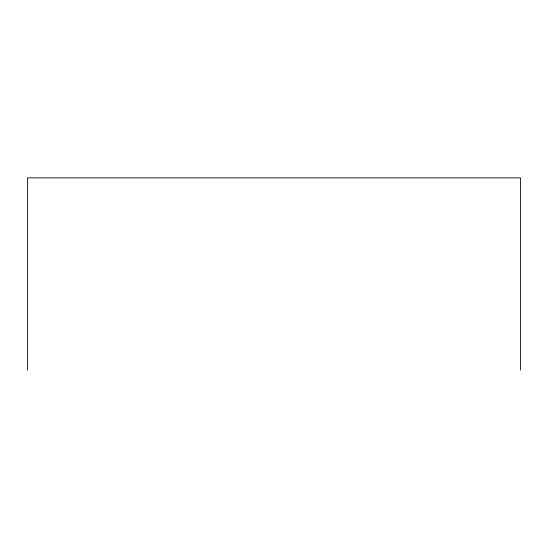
<?xml version="1.0" encoding="UTF-8"?>
<svg xmlns="http://www.w3.org/2000/svg" width="548" height="548" viewBox="0 0 548 548"><rect width="100%" height="100%" fill="white"/><g stroke="black" fill="none" stroke-linecap="round" stroke-linejoin="round"><path stroke-width="0.82" d="M520.6 370.133L520.6 177.867L27.4 177.867L27.4 370.133"/></g></svg>
